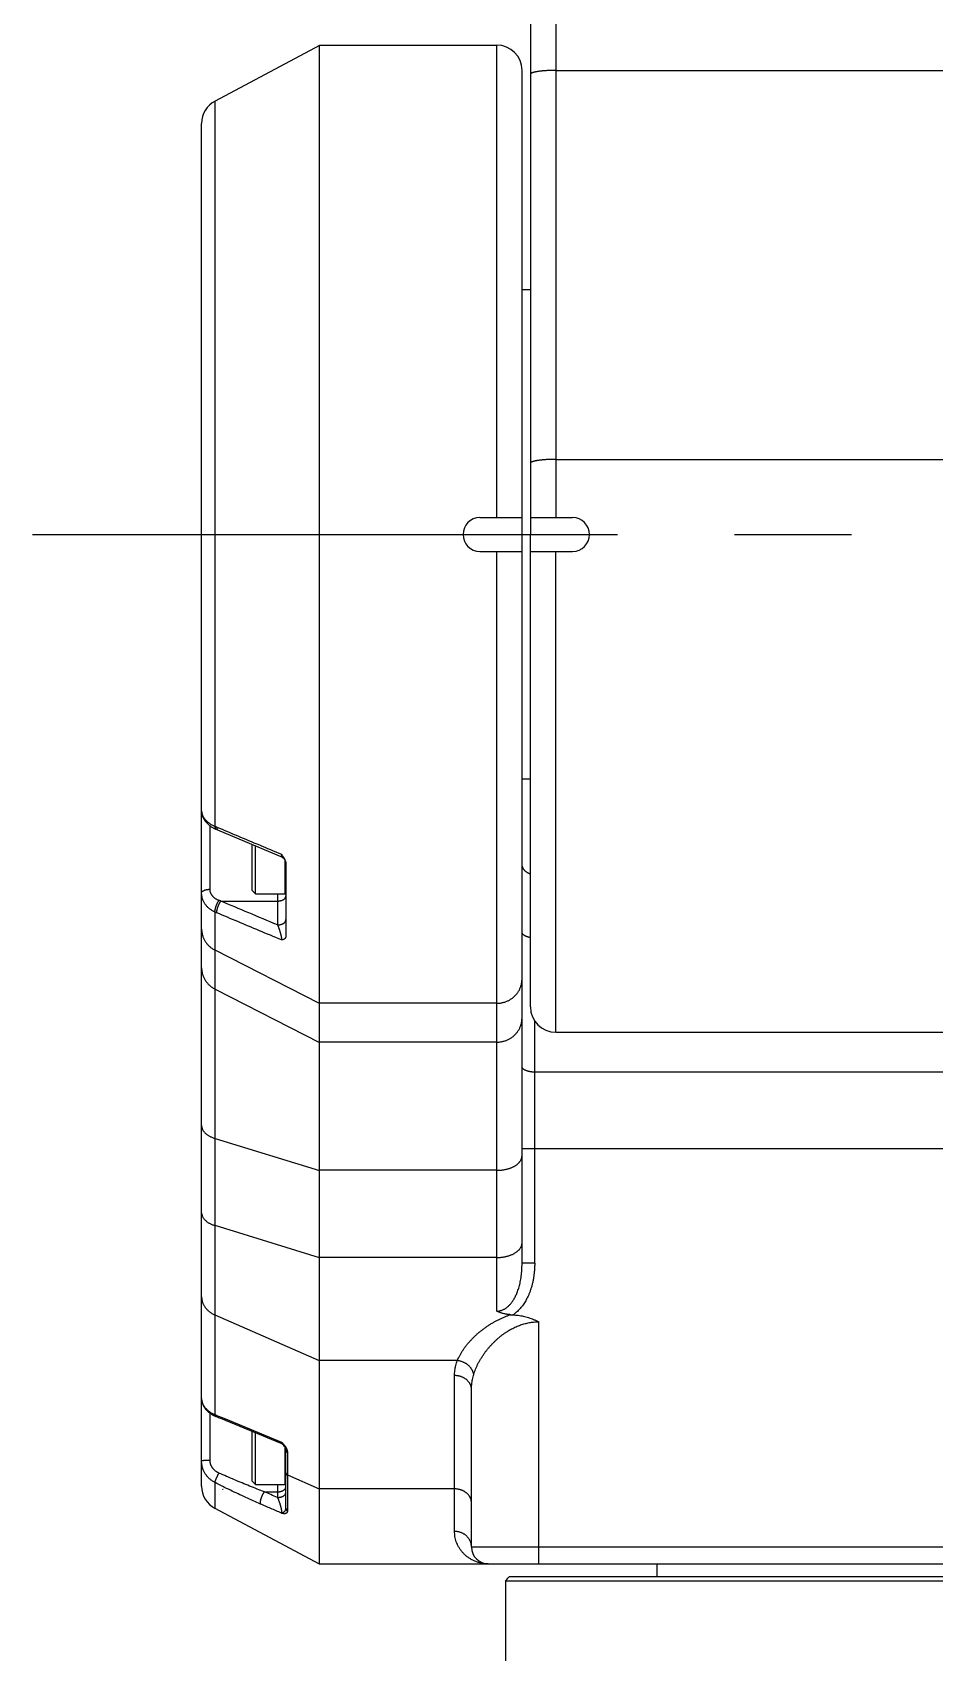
# Model space of a CAD drawing. Extents: x 0 to 3364, y 0 to 2376.
# Drawn here: x 807.1 to 914.1, y 1127.6 to 1319.8 of the extents above; entities that cross this region are included whole.
import ezdxf

# ---------------------------------------------------------------- set-up
doc = ezdxf.new("R2010")
doc.units = 0
doc.header["$LTSCALE"] = 185.02
doc.linetypes.add('CENTER', pattern=[0.6, 0.375, -0.075, 0.075, -0.075])
doc.layers.get('0').update_dxf_attribs({"linetype": 'CONTINUOUS'})
doc.layers.add('DEFAULT_1', color=7, linetype='CENTER')

msp = doc.modelspace()

# ---------------------------------------------------------------- linework, layer by layer
for p, q in [((869.1641, 1357.7278), (869.1641, 1262.3014)), ((866.1641, 1344.6545), (866.1641, 1262.3014)), ((841.1641, 1318.2663), (828.7557, 1311.6686)), ((841.1641, 1138.2663), (841.1641, 1318.3014)), ((841.1641, 1318.3014), (862.1641, 1318.3014)), ((862.1641, 1262.3014), (862.1641, 1318.3014)), ((865.1641, 1173.9191), (865.1641, 1315.3014)), ((869.1641, 1315.3013), (983.1641, 1315.3013)), ((828.7557, 1225.7185), (828.7557, 1311.6686)), ((827.1641, 1147.5128), (827.1641, 1309.0198)), ((866.1641, 1289.3014), (865.1641, 1289.3014)), ((869.1641, 1269.2027), (983.1641, 1269.2027)), ((860.1641, 1262.3014), (865.1641, 1262.3014)), ((866.1643, 1262.3014), (871.1641, 1262.3014)), ((866.1641, 1204.3014), (866.1641, 1260.3014)), ((860.1641, 1258.3014), (865.1641, 1258.3014)), ((862.1641, 1168.2528), (862.1641, 1258.3014)), ((866.1643, 1258.3014), (871.1641, 1258.3014)), ((869.1641, 1201.3014), (869.1641, 1258.3014)), ((866.1641, 1231.3014), (865.1641, 1231.3014)), ((828.1641, 1218.2496), (828.1641, 1225.7698)), ((828.8422, 1225.3882), (829.0568, 1225.2986)), ((829.0568, 1225.2986), (832.3492, 1223.9148)), ((832.3492, 1223.9148), (836.5512, 1222.1503)), ((833.1641, 1218.1228), (833.1641, 1223.5725)), ((833.5641, 1217.7228), (833.5641, 1223.4045)), ((837.0641, 1217.7228), (837.0641, 1221.6641)), ((837.1641, 1221.2284), (837.1638, 1221.2563)), ((837.1641, 1221.2284), (837.1641, 1212.6987)), ((833.1641, 1218.1228), (833.5641, 1217.7228)), ((833.5641, 1217.7228), (837.0641, 1217.7228)), ((836.1641, 1217.7228), (836.1641, 1214.0269)), ((828.7557, 1155.9851), (828.7557, 1215.5498)), ((829.4444, 1216.85), (836.1641, 1216.85)), ((841.1641, 1204.7067), (828.7557, 1211.0267)), ((828.7557, 1206.4175), (841.1641, 1200.0974)), ((862.1641, 1204.7418), (841.1641, 1204.7418)), ((866.6641, 1173.9191), (866.6641, 1202.6433)), ((862.1641, 1200.1326), (841.1641, 1200.1326)), ((869.1641, 1201.3014), (983.1641, 1201.3014)), ((985.6641, 1196.5796), (866.6641, 1196.5796)), ((828.7557, 1188.7208), (841.1641, 1184.9064)), ((987.1641, 1187.4998), (865.1641, 1187.4998)), ((862.1641, 1184.9415), (841.1641, 1184.9415)), ((841.1641, 1174.5736), (828.7557, 1178.388)), ((862.1641, 1174.6088), (841.1641, 1174.6088)), ((866.6641, 1173.9191), (865.1641, 1173.9191)), ((841.1641, 1162.3637), (828.7557, 1167.7892)), ((867.1641, 1138.3014), (867.1641, 1166.9891)), ((857.5018, 1162.3988), (841.1641, 1162.3988)), ((857.1641, 1142.1476), (857.1641, 1160.6159)), ((859.1641, 1140.3014), (859.1641, 1158.9712)), ((828.1641, 1150.5991), (828.1641, 1156.1547)), ((830.0037, 1155.4816), (836.6336, 1152.7223)), ((829.8208, 1155.3953), (830.0889, 1155.2845)), ((830.0889, 1155.2845), (836.5483, 1152.5961)), ((833.1641, 1148.1101), (833.1641, 1154.0046)), ((833.5641, 1147.7101), (833.5641, 1153.8381)), ((837.0641, 1147.7101), (837.0641, 1152.1136)), ((837.1641, 1144.8929), (837.1641, 1151.7951)), ((837.3763, 1144.5713), (837.3763, 1151.5047)), ((828.7557, 1144.8639), (828.7557, 1147.9314)), ((833.1641, 1148.1101), (833.5641, 1147.7101)), ((841.1641, 1147.149), (837.3763, 1148.8052)), ((829.6641, 1147.107), (829.6641, 1147.1607)), ((829.7146, 1147.107), (829.6641, 1147.107)), ((833.5641, 1147.7101), (837.0641, 1147.7101)), ((834.6145, 1146.8373), (836.1641, 1146.8373)), ((836.1641, 1147.7101), (836.1641, 1146.1665)), ((857.1641, 1147.1841), (841.1641, 1147.1841)), ((841.1641, 1138.2663), (828.7557, 1144.8639)), ((859.1641, 1140.3014), (924.1641, 1140.3014)), ((841.1641, 1138.3014), (1011.1641, 1138.3014)), ((881.1641, 1138.3014), (881.1641, 1136.8014)), ((863.2222, 1136.3011), (924.1641, 1136.3014)), ((863.2222, 1136.3011), (863.2222, 1126.8014)), ((863.6643, 1136.8014), (975.7933, 1136.8014))]:
    msp.add_line(p, q)
for points in [[(827.1641, 1227.5429), (827.1643, 1227.5159), (827.1656, 1227.4711), (827.168, 1227.426), (827.1716, 1227.3807), (827.1763, 1227.3352), (827.1823, 1227.2895), (827.1894, 1227.2436), (827.1978, 1227.1976), (827.2073, 1227.1515), (827.2181, 1227.1052), (827.2302, 1227.0589), (827.2435, 1227.0126), (827.258, 1226.9662), (827.2739, 1226.9198), (827.2909, 1226.8734), (827.3093, 1226.8271), (827.329, 1226.7808), (827.3499, 1226.7346), (827.3721, 1226.6885), (827.3957, 1226.6425), (827.4205, 1226.5966), (827.4467, 1226.5509), (827.4742, 1226.5054), (827.5029, 1226.4602), (827.5329, 1226.4153), (827.5642, 1226.3707), (827.5967, 1226.3265), (827.6304, 1226.2827), (827.6654, 1226.2394), (827.7014, 1226.1966), (827.7386, 1226.1543), (827.777, 1226.1126), (827.8164, 1226.0714), (827.8569, 1226.0309), (827.8985, 1225.991), (827.9411, 1225.9517), (827.9848, 1225.9132), (828.0294, 1225.8753), (828.075, 1225.8382), (828.1215, 1225.8018), (828.169, 1225.7661), (828.2173, 1225.7313), (828.2665, 1225.6973), (828.3166, 1225.6641), (828.3674, 1225.6318), (828.4191, 1225.6003), (828.4714, 1225.5698), (828.5245, 1225.5401), (828.5783, 1225.5114), (828.6327, 1225.4836), (828.6877, 1225.4569), (828.7433, 1225.431), (828.7995, 1225.4062), (828.8422, 1225.3882)], [(836.5512, 1222.1503), (836.5606, 1222.1463), (836.5848, 1222.1355), (836.6086, 1222.1241), (836.6321, 1222.112), (836.6553, 1222.0993), (836.6781, 1222.086), (836.7006, 1222.0722), (836.7227, 1222.0577), (836.7445, 1222.0426), (836.7658, 1222.027), (836.7867, 1222.0108), (836.8071, 1221.9941), (836.8272, 1221.9769), (836.8467, 1221.9591), (836.8658, 1221.9408), (836.8844, 1221.922), (836.9025, 1221.9027), (836.92, 1221.883), (836.9371, 1221.8628), (836.9536, 1221.8421), (836.9695, 1221.821), (836.9849, 1221.7995), (836.9997, 1221.7777), (837.0139, 1221.7554), (837.0276, 1221.7327), (837.0406, 1221.7098), (837.053, 1221.6864), (837.0648, 1221.6628), (837.076, 1221.6388), (837.0865, 1221.6146), (837.0964, 1221.5901), (837.1056, 1221.5653), (837.1142, 1221.5403), (837.1221, 1221.5151), (837.1294, 1221.4897), (837.1359, 1221.4641), (837.1418, 1221.4383), (837.147, 1221.4124), (837.1516, 1221.3864), (837.1554, 1221.3602), (837.1585, 1221.334), (837.161, 1221.3077), (837.1627, 1221.2813), (837.1637, 1221.2563)], [(827.1641, 1157.8878), (827.1644, 1157.8604), (827.1657, 1157.8156), (827.1682, 1157.7706), (827.1718, 1157.7253), (827.1767, 1157.6799), (827.1829, 1157.6342), (827.1902, 1157.5885), (827.1988, 1157.5426), (827.2087, 1157.4966), (827.2198, 1157.4506), (827.2322, 1157.4045), (827.2459, 1157.3585), (827.2608, 1157.3124), (827.277, 1157.2664), (827.2945, 1157.2204), (827.3133, 1157.1746), (827.3334, 1157.1288), (827.3548, 1157.0832), (827.3775, 1157.0378), (827.4016, 1156.9925), (827.4269, 1156.9474), (827.4535, 1156.9025), (827.4814, 1156.8579), (827.5106, 1156.8136), (827.5411, 1156.7697), (827.5728, 1156.7261), (827.6058, 1156.683), (827.64, 1156.6403), (827.6753, 1156.5981), (827.7119, 1156.5565), (827.7496, 1156.5154), (827.7884, 1156.4749), (827.8283, 1156.4349), (827.8692, 1156.3957), (827.9113, 1156.357), (827.9543, 1156.3191), (827.9983, 1156.2819), (828.0433, 1156.2454), (828.0893, 1156.2097), (828.1361, 1156.1747), (828.1839, 1156.1405), (828.2325, 1156.1072), (828.2819, 1156.0746), (828.3322, 1156.0429), (828.3833, 1156.012), (828.4352, 1155.982), (828.4878, 1155.9528), (828.5412, 1155.9245), (828.5953, 1155.8972), (828.65, 1155.8707), (828.7054, 1155.8452), (828.7615, 1155.8206), (828.8182, 1155.797), (828.8614, 1155.7798)], [(828.8614, 1155.7798), (829.1236, 1155.6766), (829.2624, 1155.6214), (829.4015, 1155.5657), (829.5409, 1155.5094), (829.6807, 1155.4527), (829.8208, 1155.3953)], [(837.0065, 1152.2117), (837.0115, 1152.2039), (837.0249, 1152.1822), (837.0377, 1152.1609), (837.0498, 1152.1398), (837.0612, 1152.1191), (837.072, 1152.0987), (837.0821, 1152.0787), (837.0916, 1152.0592), (837.1004, 1152.04), (837.1085, 1152.0213), (837.1161, 1152.003), (837.123, 1151.9851), (837.1294, 1151.9677), (837.1352, 1151.9508), (837.1403, 1151.9344), (837.145, 1151.9185), (837.1491, 1151.903), (837.1526, 1151.8882), (837.1556, 1151.8738), (837.1582, 1151.8601), (837.1602, 1151.8469), (837.1618, 1151.8344), (837.163, 1151.8225), (837.1637, 1151.8112), (837.1641, 1151.8006), (837.1641, 1151.7951)]]:
    msp.add_lwpolyline(points)
for centre, radius, start, end in [((862.1641, 1315.3014), 3, 0, 90), ((830.1641, 1309.0198), 3, 118, 180), ((860.1641, 1260.3014), 2, 90, 270), ((871.1641, 1260.3014), 2, 270, 90), ((837.0641, 1217.8228), 0.1, 270, 360), ((869.1641, 1204.3014), 3, 180, 270), ((836.1641, 1151.6728), 1, 32.610944, 67.402955), ((837.0641, 1147.8101), 0.1, 270, 360), ((830.1641, 1147.5128), 3, 180, 242), ((861.1641, 1140.3014), 2, 180, 270)]:
    msp.add_arc(centre, radius, start, end)
for points, start_tangent, end_tangent in [([(869.1641, 1315.3013), (868.9959, 1315.3006), (868.8282, 1315.2984), (868.6616, 1315.2949), (868.4966, 1315.2899), (868.3336, 1315.2836), (868.1733, 1315.2759), (868.0161, 1315.2668), (867.8625, 1315.2565), (867.713, 1315.2448), (867.568, 1315.2319), (867.4281, 1315.2178), (867.2937, 1315.2025), (867.1651, 1315.1862), (867.0428, 1315.1687), (866.9272, 1315.1503), (866.8186, 1315.1309), (866.7175, 1315.1106), (866.624, 1315.0895), (866.5385, 1315.0676), (866.4612, 1315.0451), (866.3925, 1315.0219), (866.3325, 1314.9982), (866.2814, 1314.974), (866.2394, 1314.9494), (866.2065, 1314.9245), (866.183, 1314.8994), (866.1689, 1314.8741), (866.1641, 1314.8487)], (-1, 0), (0, -1)), ([(869.1641, 1269.2027), (868.9959, 1269.202), (868.8282, 1269.1999), (868.6616, 1269.1963), (868.4966, 1269.1914), (868.3336, 1269.185), (868.1733, 1269.1773), (868.0161, 1269.1683), (867.8625, 1269.1579), (867.713, 1269.1462), (867.568, 1269.1333), (867.4281, 1269.1192), (867.2937, 1269.104), (867.1651, 1269.0876), (867.0428, 1269.0701), (866.9272, 1269.0517), (866.8186, 1269.0323), (866.7175, 1269.012), (866.624, 1268.9909), (866.5385, 1268.969), (866.4612, 1268.9465), (866.3925, 1268.9233), (866.3325, 1268.8996), (866.2814, 1268.8754), (866.2394, 1268.8508), (866.2065, 1268.8259), (866.183, 1268.8008), (866.1689, 1268.7755), (866.1641, 1268.7501)], (-1, 0), (0, -1)), ([(866.1643, 1262.3014), (866.1642, 1261.6349), (866.1641, 1260.9682), (866.1641, 1260.3014)], (-0.00042479, -0.99999991), (0, -1)), ([(827.1641, 1227.5428), (827.1695, 1227.4285), (827.1856, 1227.3134), (827.2123, 1227.1978), (827.2495, 1227.0821), (827.2973, 1226.9667), (827.3553, 1226.8522), (827.4235, 1226.7389), (827.5017, 1226.6274), (827.5895, 1226.5181), (827.6868, 1226.4116), (827.7932, 1226.3083), (827.9083, 1226.2088), (828.0317, 1226.1136), (828.1629, 1226.0231), (828.3015, 1225.938), (828.4469, 1225.8585), (828.5985, 1225.7852), (828.7557, 1225.7185)], (0.00000475, -1), (0.92970216, -0.36831223)), ([(828.7557, 1225.7185), (828.7523, 1225.6598), (828.7523, 1225.6058), (828.7557, 1225.5569), (828.7625, 1225.5135), (828.7726, 1225.4757), (828.786, 1225.4441), (828.8026, 1225.4186), (828.8222, 1225.3996), (828.8422, 1225.3882)], (-0.08346973, -0.99651031), (0.92351987, -0.38355059)), ([(828.7557, 1225.7185), (828.8289, 1225.688), (828.902, 1225.6574), (828.975, 1225.6267)], (0.9234392, -0.38374478), (0.92146336, -0.38846527)), ([(828.975, 1225.6267), (828.9711, 1225.5706), (828.9705, 1225.5187), (828.9729, 1225.4715), (828.9785, 1225.4292), (828.9872, 1225.3923), (828.9989, 1225.3608), (829.0135, 1225.335), (829.0311, 1225.315), (829.0513, 1225.3011), (829.0568, 1225.2986)], (-0.09217015, -0.99574327), (0.92213199, -0.38687543)), ([(828.975, 1225.6267), (831.4635, 1224.5781), (834.0151, 1223.5036), (836.6341, 1222.4016)], (0.92146336, -0.38846529), (0.92177278, -0.38773049)), ([(836.6336, 1222.4018), (836.6364, 1222.3584), (836.6375, 1222.3185), (836.637, 1222.2823), (836.6347, 1222.2499), (836.6307, 1222.2216), (836.6249, 1222.1975), (836.6173, 1222.1777), (836.608, 1222.1625), (836.5968, 1222.1519), (836.5839, 1222.1462), (836.5691, 1222.1454), (836.5526, 1222.1497), (836.5512, 1222.1503)], (0.0805278, -0.99675236), (-0.92223141, 0.38663836)), ([(837.1637, 1221.2563), (837.1607, 1221.3114), (837.1504, 1221.3976), (837.1332, 1221.4867), (837.1088, 1221.5786), (837.0773, 1221.673), (837.0386, 1221.7693), (836.9926, 1221.8675), (836.9387, 1221.9683), (836.8765, 1222.0718), (836.8055, 1222.178), (836.725, 1222.2876), (836.6341, 1222.4016)], (-0.02802725, 0.99960716), (-0.63943636, 0.76884403)), ([(866.1641, 1220.0615), (866.1618, 1220.0622), (866.0665, 1220.0934), (865.974, 1220.1298), (865.8848, 1220.1715), (865.7991, 1220.218), (865.7175, 1220.2693), (865.6403, 1220.3251), (865.5679, 1220.3852), (865.5006, 1220.4492), (865.4387, 1220.5168), (865.3825, 1220.5879), (865.3323, 1220.6619), (865.2883, 1220.7385), (865.2507, 1220.8175), (865.2198, 1220.8985), (865.1955, 1220.981), (865.1781, 1221.0647), (865.1676, 1221.1491), (865.1641, 1221.234)], (-0.959626, 0.28127911), (0, 1)), ([(827.1641, 1217.8249), (827.1676, 1217.8599), (827.1778, 1217.8948), (827.1947, 1217.9291), (827.2183, 1217.9628), (827.2484, 1217.9955), (827.2847, 1218.027), (827.327, 1218.0572), (827.375, 1218.0857), (827.4284, 1218.1125), (827.4869, 1218.1374), (827.5499, 1218.16), (827.6172, 1218.1804), (827.6882, 1218.1984), (827.7624, 1218.2138), (827.8394, 1218.2266), (827.9187, 1218.2366), (827.9995, 1218.2438), (828.0816, 1218.2482), (828.1641, 1218.2496)], (0, 1), (1, 0)), ([(828.7557, 1215.5498), (828.5985, 1215.6237), (828.4469, 1215.7055), (828.3015, 1215.7951), (828.1629, 1215.8922), (828.0317, 1215.9965), (827.9083, 1216.1076), (827.7932, 1216.2253), (827.6868, 1216.349), (827.5895, 1216.4784), (827.5017, 1216.613), (827.4235, 1216.7525), (827.3553, 1216.8964), (827.2973, 1217.0441), (827.2495, 1217.1953), (827.2123, 1217.3495), (827.1856, 1217.5062), (827.1695, 1217.6648), (827.1641, 1217.8249)], (-0.91642258, 0.400212), (-0.00000112, 1)), ([(829.2252, 1216.931), (829.1204, 1216.9729), (829.0193, 1217.0195), (828.9224, 1217.0705), (828.83, 1217.1259), (828.7425, 1217.1855), (828.6602, 1217.2491), (828.5835, 1217.3166), (828.5126, 1217.3878), (828.4477, 1217.4625), (828.3892, 1217.5403), (828.3371, 1217.6212), (828.2916, 1217.7048), (828.2529, 1217.7909), (828.2211, 1217.8793), (828.1962, 1217.9696), (828.1784, 1218.0616), (828.1677, 1218.1551), (828.1641, 1218.2496)], (-0.93743407, 0.34816283), (-0.00000535, 1)), ([(836.1641, 1216.85), (836.2467, 1216.8521), (836.3287, 1216.8585), (836.4096, 1216.8691), (836.4888, 1216.8838), (836.5658, 1216.9026), (836.6401, 1216.9253), (836.7111, 1216.9517), (836.7783, 1216.9817), (836.8414, 1217.0151), (836.8999, 1217.0516), (836.9533, 1217.091), (837.0013, 1217.133), (837.0436, 1217.1773), (837.0799, 1217.2237), (837.11, 1217.2718), (837.1335, 1217.3213), (837.1505, 1217.3718), (837.1607, 1217.4231), (837.1641, 1217.4747)], (1, 0), (0, 1)), ([(828.7557, 1215.5498), (828.7523, 1215.5966), (828.7523, 1215.6487), (828.7557, 1215.7056), (828.7625, 1215.7668), (828.7726, 1215.8321), (828.786, 1215.9008), (828.8026, 1215.9726), (828.8222, 1216.0468), (828.8447, 1216.123), (828.8699, 1216.2006), (828.8977, 1216.2791), (828.9279, 1216.3578), (828.9602, 1216.4362), (828.9944, 1216.5138), (829.0302, 1216.59), (829.0675, 1216.6642), (829.1059, 1216.7359), (829.1452, 1216.8046), (829.1851, 1216.8698), (829.2252, 1216.931)], (-0.11481389, 0.99338702), (0.562379, 0.82687959)), ([(828.975, 1215.4573), (828.902, 1215.488), (828.8289, 1215.5188), (828.7557, 1215.5498)], (-0.9220663, 0.38703196), (-0.92073154, 0.39019666)), ([(828.975, 1215.4573), (828.9711, 1215.5024), (828.9705, 1215.5523), (828.9729, 1215.6066), (828.9785, 1215.6651), (828.9872, 1215.7272), (828.9989, 1215.7927), (829.0135, 1215.861), (829.0311, 1215.9318), (829.0513, 1216.0044), (829.0742, 1216.0786), (829.0995, 1216.1537), (829.1271, 1216.2293), (829.1569, 1216.3049), (829.1885, 1216.38), (829.2218, 1216.454), (829.2566, 1216.5265), (829.2927, 1216.597), (829.3297, 1216.665), (829.3675, 1216.7302), (829.4059, 1216.792), (829.4444, 1216.85)], (-0.12553319, 0.99208942), (0.56769158, 0.82324132)), ([(836.6336, 1212.2453), (834.0149, 1213.343), (831.4634, 1214.4131), (828.975, 1215.4573)], (-0.92228875, 0.38650157), (-0.92206629, 0.38703198)), ([(829.4444, 1216.85), (829.3715, 1216.8769), (829.2984, 1216.9039), (829.2252, 1216.931)], (-0.93849657, 0.34528856), (-0.93743442, 0.3481619)), ([(836.1641, 1214.0269), (832.7483, 1215.4614), (829.4444, 1216.85)], (-0.92205064, 0.38706925), (-0.92182529, 0.38760565)), ([(827.1641, 1213.5641), (827.1696, 1213.3915), (827.1858, 1213.2194), (827.2128, 1213.0486), (827.2505, 1212.8797), (827.2986, 1212.7133), (827.3572, 1212.5499), (827.4259, 1212.3902), (827.5044, 1212.2347), (827.5926, 1212.084), (827.6901, 1211.9387), (827.7965, 1211.7992), (827.9115, 1211.6662), (828.0346, 1211.54), (828.1654, 1211.4211), (828.3034, 1211.3099), (828.4482, 1211.2069), (828.5991, 1211.1124), (828.7557, 1211.0267)], (0, -1), (0.89107429, -0.45385748)), ([(836.1641, 1214.0269), (836.2467, 1214.029), (836.3287, 1214.0354), (836.4096, 1214.046), (836.4888, 1214.0607), (836.5658, 1214.0795), (836.6401, 1214.1022), (836.7111, 1214.1286), (836.7783, 1214.1586), (836.8414, 1214.192), (836.8999, 1214.2285), (836.9533, 1214.2679), (837.0013, 1214.3099), (837.0436, 1214.3542), (837.0799, 1214.4006), (837.11, 1214.4487), (837.1335, 1214.4982), (837.1505, 1214.5488), (837.1607, 1214.6), (837.1641, 1214.6516)], (1, 0), (0, 1)), ([(836.1641, 1214.0269), (836.1979, 1213.9478), (836.2315, 1213.8661), (836.2646, 1213.7823), (836.2971, 1213.6969), (836.3288, 1213.6106), (836.3594, 1213.5237), (836.3888, 1213.437), (836.417, 1213.3508), (836.4437, 1213.2656), (836.4688, 1213.182), (836.4923, 1213.1001), (836.5142, 1213.0204), (836.5343, 1212.9433), (836.5526, 1212.8688), (836.5691, 1212.7973), (836.5839, 1212.7289), (836.5968, 1212.6638), (836.608, 1212.6022), (836.6173, 1212.544), (836.6249, 1212.4896), (836.6307, 1212.439), (836.6347, 1212.3922), (836.637, 1212.3494), (836.6375, 1212.3106), (836.6364, 1212.2759), (836.6336, 1212.2453)], (0.39988482, -0.9165654), (-0.12654095, -0.99196138)), ([(866.1641, 1212.5284), (866.1618, 1212.5288), (866.0665, 1212.5459), (865.974, 1212.5658), (865.8848, 1212.5886), (865.7991, 1212.6141), (865.7175, 1212.6422), (865.6403, 1212.6728), (865.5679, 1212.7057), (865.5006, 1212.7407), (865.4387, 1212.7778), (865.3825, 1212.8166), (865.3323, 1212.8572), (865.2883, 1212.8992), (865.2507, 1212.9424), (865.2198, 1212.9867), (865.1955, 1213.0319), (865.1781, 1213.0777), (865.1676, 1213.124), (865.1641, 1213.1705)], (-0.98736179, 0.15848251), (0, 1)), ([(837.1641, 1212.6987), (837.1607, 1212.6405), (837.1504, 1212.5852), (837.1332, 1212.5332), (837.1088, 1212.4846), (837.0773, 1212.4398), (837.0386, 1212.3989), (836.9926, 1212.3623), (836.9389, 1212.3299), (836.8768, 1212.3018), (836.8056, 1212.2782), (836.7247, 1212.2593), (836.6336, 1212.2453)], (0.00000137, -1), (-0.99301342, -0.11800149)), ([(827.1641, 1208.9549), (827.1696, 1208.7823), (827.1858, 1208.6102), (827.2128, 1208.4394), (827.2505, 1208.2705), (827.2986, 1208.104), (827.3572, 1207.9407), (827.4259, 1207.781), (827.5044, 1207.6255), (827.5926, 1207.4748), (827.6901, 1207.3295), (827.7965, 1207.19), (827.9115, 1207.057), (828.0346, 1206.9307), (828.1654, 1206.8118), (828.3034, 1206.7007), (828.4482, 1206.5977), (828.5991, 1206.5032), (828.7557, 1206.4175)], (0, -1), (0.89107429, -0.45385748)), ([(862.1641, 1204.7418), (862.3386, 1204.7467), (862.5124, 1204.7612), (862.6851, 1204.7855), (862.856, 1204.8193), (863.0245, 1204.8625), (863.1902, 1204.9151), (863.3524, 1204.9768), (863.5105, 1205.0475), (863.6641, 1205.1268), (863.8127, 1205.2146), (863.9556, 1205.3104), (864.0925, 1205.4141), (864.2229, 1205.5253), (864.3463, 1205.6435), (864.4623, 1205.7683), (864.5705, 1205.8995), (864.6706, 1206.0364), (864.7622, 1206.1787), (864.845, 1206.3258), (864.9188, 1206.4773), (864.9832, 1206.6327), (865.0381, 1206.7914), (865.0833, 1206.9528), (865.1186, 1207.1165), (865.1439, 1207.2819), (865.1591, 1207.4485), (865.1641, 1207.6156)], (1, 0), (0, 1)), ([(862.1641, 1200.1326), (862.3386, 1200.1374), (862.5124, 1200.152), (862.6851, 1200.1762), (862.856, 1200.21), (863.0245, 1200.2533), (863.1902, 1200.3059), (863.3524, 1200.3676), (863.5105, 1200.4383), (863.6641, 1200.5176), (863.8127, 1200.6053), (863.9556, 1200.7012), (864.0925, 1200.8049), (864.2229, 1200.916), (864.3463, 1201.0342), (864.4623, 1201.1591), (864.5705, 1201.2903), (864.6706, 1201.4272), (864.7622, 1201.5695), (864.845, 1201.7166), (864.9188, 1201.8681), (864.9832, 1202.0235), (865.0381, 1202.1821), (865.0833, 1202.3436), (865.1186, 1202.5073), (865.1439, 1202.6727), (865.1591, 1202.8393), (865.1641, 1203.0064)], (1, 0), (0, 1)), ([(866.6641, 1196.5796), (866.5618, 1196.5812), (866.4599, 1196.586), (866.359, 1196.5939), (866.2594, 1196.6049), (866.1618, 1196.619), (866.0665, 1196.636), (865.974, 1196.656), (865.8848, 1196.6788), (865.7991, 1196.7043), (865.7175, 1196.7324), (865.6403, 1196.7629), (865.5679, 1196.7958), (865.5006, 1196.8309), (865.4387, 1196.8679), (865.3825, 1196.9068), (865.3323, 1196.9473), (865.2883, 1196.9893), (865.2507, 1197.0326), (865.2198, 1197.0769), (865.1955, 1197.1221), (865.1781, 1197.1679), (865.1676, 1197.2142), (865.1641, 1197.2606)], (-1, 0), (0, 1)), ([(827.1641, 1190.2522), (827.1696, 1190.148), (827.1858, 1190.0442), (827.2128, 1189.9411), (827.2505, 1189.8391), (827.2986, 1189.7387), (827.3572, 1189.6401), (827.4259, 1189.5437), (827.5044, 1189.4498), (827.5926, 1189.3589), (827.6901, 1189.2712), (827.7965, 1189.187), (827.9115, 1189.1067), (828.0346, 1189.0305), (828.1654, 1188.9588), (828.3034, 1188.8917), (828.4482, 1188.8295), (828.5991, 1188.7725), (828.7557, 1188.7208)], (0, -1), (0.95585583, -0.29383607)), ([(862.1641, 1184.9415), (862.3386, 1184.9444), (862.5124, 1184.9532), (862.6851, 1184.9678), (862.856, 1184.9882), (863.0245, 1185.0144), (863.1902, 1185.0461), (863.3524, 1185.0833), (863.5105, 1185.126), (863.6641, 1185.1739), (863.8127, 1185.2268), (863.9556, 1185.2847), (864.0925, 1185.3473), (864.2229, 1185.4143), (864.3463, 1185.4857), (864.4623, 1185.5611), (864.5705, 1185.6402), (864.6706, 1185.7228), (864.7622, 1185.8087), (864.845, 1185.8975), (864.9188, 1185.989), (864.9832, 1186.0827), (865.0381, 1186.1785), (865.0833, 1186.2759), (865.1186, 1186.3747), (865.1439, 1186.4746), (865.1591, 1186.5751), (865.1641, 1186.6759)], (1, 0), (0, 1)), ([(827.1641, 1179.9195), (827.1696, 1179.8153), (827.1858, 1179.7114), (827.2128, 1179.6084), (827.2505, 1179.5064), (827.2986, 1179.4059), (827.3572, 1179.3073), (827.4259, 1179.2109), (827.5044, 1179.1171), (827.5926, 1179.0262), (827.6901, 1178.9385), (827.7965, 1178.8543), (827.9115, 1178.774), (828.0346, 1178.6978), (828.1654, 1178.626), (828.3034, 1178.5589), (828.4482, 1178.4968), (828.5991, 1178.4397), (828.7557, 1178.388)], (0, -1), (0.95585583, -0.29383607)), ([(862.1641, 1174.6088), (862.3386, 1174.6117), (862.5124, 1174.6205), (862.6851, 1174.6351), (862.856, 1174.6555), (863.0245, 1174.6816), (863.1902, 1174.7133), (863.3524, 1174.7506), (863.5105, 1174.7932), (863.6641, 1174.8411), (863.8127, 1174.8941), (863.9556, 1174.952), (864.0925, 1175.0145), (864.2229, 1175.0816), (864.3463, 1175.1529), (864.4623, 1175.2283), (864.5705, 1175.3075), (864.6706, 1175.3901), (864.7622, 1175.476), (864.845, 1175.5648), (864.9188, 1175.6562), (864.9832, 1175.75), (865.0381, 1175.8457), (865.0833, 1175.9432), (865.1186, 1176.042), (865.1439, 1176.1418), (865.1591, 1176.2423), (865.1641, 1176.3432)], (1, 0), (0, 1)), ([(862.1641, 1168.2528), (862.275, 1168.2563), (862.3866, 1168.2672), (862.499, 1168.2855), (862.6125, 1168.3116), (862.727, 1168.3457), (862.8424, 1168.3884), (862.9588, 1168.44), (863.0761, 1168.501), (863.1942, 1168.572), (863.3129, 1168.6534), (863.4317, 1168.7457), (863.5502, 1168.8491), (863.6678, 1168.9637), (863.7843, 1169.0902), (863.8996, 1169.2292), (864.0134, 1169.3812), (864.1252, 1169.5469), (864.2346, 1169.7266), (864.3411, 1169.921), (864.4444, 1170.1308), (864.5436, 1170.3563), (864.6382, 1170.5978), (864.7275, 1170.8559), (864.8108, 1171.1309), (864.8873, 1171.4229), (864.9562, 1171.7318), (865.0166, 1172.0573), (865.0678, 1172.3996), (865.1089, 1172.758), (865.1391, 1173.1309), (865.1578, 1173.5179), (865.1641, 1173.9191)], (1, 0.0000027), (-0.00000014, 1)), ([(866.6641, 1173.9191), (866.6548, 1173.4603), (866.6272, 1173.0138), (866.5824, 1172.5813), (866.5214, 1172.1645), (866.4455, 1171.7646), (866.3557, 1171.3826), (866.2534, 1171.019), (866.1398, 1170.6742), (866.016, 1170.3484), (865.8832, 1170.0415), (865.7425, 1169.7534), (865.5949, 1169.4838), (865.4413, 1169.2324), (865.2826, 1168.9985), (865.1197, 1168.7818), (864.9531, 1168.5817), (864.7836, 1168.3975), (864.6118, 1168.2288), (864.4379, 1168.0748), (864.2628, 1167.9351), (864.09, 1167.8114)], (0.00000065, -1), (-0.82797124, -0.56077056)), ([(827.1641, 1169.9675), (827.1696, 1169.8193), (827.1858, 1169.6716), (827.2128, 1169.525), (827.2505, 1169.38), (827.2986, 1169.2371), (827.3572, 1169.0968), (827.4259, 1168.9597), (827.5044, 1168.8262), (827.5926, 1168.6969), (827.6901, 1168.5721), (827.7965, 1168.4524), (827.9115, 1168.3382), (828.0346, 1168.2298), (828.1654, 1168.1278), (828.3034, 1168.0323), (828.4482, 1167.9439), (828.5991, 1167.8628), (828.7557, 1167.7892)], (0, -1), (0.91624174, -0.40062586)), ([(857.5018, 1162.3988), (857.6262, 1162.6864), (857.77, 1162.9771), (857.9331, 1163.2701), (858.1151, 1163.5643), (858.3156, 1163.8585), (858.5338, 1164.1514), (858.7689, 1164.4417), (859.0198, 1164.7278), (859.2853, 1165.0085), (859.5642, 1165.2825), (859.8551, 1165.5485), (860.1565, 1165.8052), (860.4671, 1166.0518), (860.7851, 1166.2871), (861.1092, 1166.5104), (861.4382, 1166.7213), (861.7709, 1166.9194), (862.1062, 1167.1044), (862.4431, 1167.2762), (862.7804, 1167.4346), (863.1171, 1167.5796), (863.4521, 1167.7112), (863.7844, 1167.8298)], (0.37207892, 0.9282011), (0.94710103, 0.32093557)), ([(859.4343, 1160.7541), (859.5362, 1161.0601), (859.6545, 1161.3695), (859.7888, 1161.6813), (859.939, 1161.9943), (860.1046, 1162.3072), (860.285, 1162.6185), (860.4793, 1162.9268), (860.6868, 1163.2303), (860.9063, 1163.5277), (861.1368, 1163.8174), (861.377, 1164.0981), (861.6257, 1164.3684), (861.8818, 1164.6274), (862.1437, 1164.8739), (862.4103, 1165.1071), (862.6807, 1165.3267), (862.9539, 1165.5322), (863.229, 1165.7234), (863.5049, 1165.9001), (863.7808, 1166.0622), (864.0558, 1166.2098), (864.3289, 1166.3429), (864.5995, 1166.462), (864.8669, 1166.5673), (865.1311, 1166.6594), (865.3923, 1166.7392), (865.651, 1166.8071), (865.9077, 1166.8638), (866.1626, 1166.9096), (866.4156, 1166.9447), (866.6668, 1166.9695), (866.9163, 1166.9842), (867.1641, 1166.9891)], (0.29466322, 0.95560116), (1, 0.00000147)), ([(863.7844, 1167.8298), (863.6126, 1167.8443), (863.4423, 1167.8651), (863.2743, 1167.8919), (863.1086, 1167.9247), (862.9451, 1167.9637), (862.7841, 1168.0088), (862.6257, 1168.06), (862.47, 1168.1175), (862.3163, 1168.1816), (862.1641, 1168.2528)], (-0.99780429, 0.06623134), (-0.89655824, 0.44292586)), ([(863.7844, 1167.8298), (863.9433, 1167.8195), (864.09, 1167.8114)], (0.9978043, -0.06623118), (0.99890835, -0.0467131)), ([(864.09, 1167.8114), (864.3959, 1167.7906), (864.7024, 1167.7567), (865.0091, 1167.7096), (865.3152, 1167.6493), (865.621, 1167.5756), (865.927, 1167.4881), (866.2336, 1167.3864), (866.5413, 1167.2699), (866.8511, 1167.1379), (867.1641, 1166.9891)], (0.99890835, -0.0467131), (0.89439364, -0.44728069)), ([(857.1641, 1160.6159), (857.1737, 1160.9179), (857.2022, 1161.2188), (857.2495, 1161.518), (857.3154, 1161.8148), (857.3996, 1162.1086), (857.5018, 1162.3988)], (0.0000005, 1), (0.35965091, 0.93308693)), ([(859.4343, 1160.7541), (859.4117, 1160.8616), (859.3812, 1160.9687), (859.3427, 1161.0749), (859.2966, 1161.1797), (859.243, 1161.2827), (859.182, 1161.3836), (859.1141, 1161.4818), (859.0393, 1161.5769), (858.9582, 1161.6686), (858.8709, 1161.7565), (858.7779, 1161.8402), (858.6796, 1161.9193), (858.5764, 1161.9936), (858.4686, 1162.0627), (858.3568, 1162.1262), (858.2414, 1162.1841), (858.123, 1162.236), (858.0019, 1162.2816), (857.8787, 1162.3209), (857.754, 1162.3536), (857.6282, 1162.3796), (857.5018, 1162.3988)], (-0.16977201, 0.98548337), (-0.992304, 0.12382558)), ([(859.1641, 1158.9712), (859.1599, 1159.0787), (859.147, 1159.1859), (859.1257, 1159.292), (859.096, 1159.3969), (859.058, 1159.4998), (859.0119, 1159.6006), (858.9579, 1159.6986), (858.8962, 1159.7935), (858.8271, 1159.8849), (858.7508, 1159.9724), (858.6678, 1160.0556), (858.5784, 1160.1341), (858.4828, 1160.2077), (858.3817, 1160.276), (858.2753, 1160.3387), (858.1641, 1160.3955), (858.0487, 1160.4463), (857.9295, 1160.4907), (857.807, 1160.5286), (857.6818, 1160.5598), (857.5543, 1160.5843), (857.4252, 1160.6018), (857.2949, 1160.6123), (857.1641, 1160.6159)], (0, 1), (-1, 0)), ([(859.1641, 1158.9712), (859.1718, 1159.2732), (859.1946, 1159.5741), (859.2324, 1159.8733), (859.2851, 1160.1701), (859.3525, 1160.4639), (859.4343, 1160.7541)], (0.0000003, 1), (0.29466311, 0.9556012)), ([(827.1641, 1157.8879), (827.1697, 1157.7654), (827.1861, 1157.6425), (827.2134, 1157.5195), (827.2513, 1157.397), (827.2997, 1157.2754), (827.3583, 1157.1551), (827.427, 1157.0367), (827.5054, 1156.9205), (827.5934, 1156.8071), (827.6905, 1156.6969), (827.7966, 1156.5903), (827.9113, 1156.4879), (828.0342, 1156.39), (828.1648, 1156.2972), (828.3028, 1156.2099), (828.4476, 1156.1285), (828.5988, 1156.0535), (828.7557, 1155.9851)], (0.00000117, -1), (0.92649595, -0.37630474)), ([(828.7557, 1155.9851), (829.1715, 1155.8209), (829.5875, 1155.6531), (830.0037, 1155.4816)], (0.93146172, -0.36383934), (0.92323008, -0.38424759)), ([(828.7557, 1155.9851), (828.7628, 1155.9375), (828.7731, 1155.8954), (828.7867, 1155.8591), (828.8034, 1155.8288), (828.8231, 1155.8049), (828.8457, 1155.7874), (828.8614, 1155.7798)], (0.1064411, -0.99431901), (0.93130713, -0.36423486)), ([(830.0037, 1155.4816), (830.0078, 1155.4355), (830.0151, 1155.3948), (830.0257, 1155.3598), (830.0394, 1155.3307), (830.0561, 1155.3079), (830.0758, 1155.2913), (830.0889, 1155.2845)], (0.04952924, -0.99877267), (0.92304867, -0.38468318)), ([(836.6336, 1152.7223), (836.6311, 1152.6911), (836.6268, 1152.6637), (836.6208, 1152.6403), (836.613, 1152.6212), (836.6035, 1152.6067), (836.5922, 1152.5968), (836.5792, 1152.5917), (836.5645, 1152.5914), (836.5484, 1152.5961)], (-0.05168427, -0.99866348), (-0.9231444, 0.38445339)), ([(837.0065, 1152.2117), (836.9922, 1152.2337), (836.9559, 1152.2874), (836.9214, 1152.3359), (836.889, 1152.3802), (836.8588, 1152.4205), (836.8304, 1152.4579), (836.8043, 1152.4922), (836.7801, 1152.5238), (836.7576, 1152.5534), (836.7366, 1152.5812), (836.7175, 1152.6068), (836.6997, 1152.6306), (836.683, 1152.6535), (836.6667, 1152.6759), (836.6504, 1152.6985), (836.6336, 1152.7223)], (-0.5389285, 0.84235152), (-0.5756062, 0.81772703)), ([(837.3763, 1151.5047), (837.3724, 1151.5804), (837.3606, 1151.6594), (837.3409, 1151.7411), (837.3136, 1151.825), (837.2786, 1151.9108), (837.2364, 1151.998), (837.1878, 1152.0849), (837.1357, 1152.1675), (837.0848, 1152.2407), (837.0365, 1152.3047), (836.9911, 1152.3613), (836.9489, 1152.4111), (836.9092, 1152.4557), (836.8725, 1152.4952), (836.8388, 1152.5303), (836.8072, 1152.5621), (836.7779, 1152.5909), (836.751, 1152.6165), (836.7262, 1152.6398), (836.7027, 1152.6613), (836.6799, 1152.6817), (836.6571, 1152.7019), (836.6336, 1152.7223)], (-0.00000332, 1), (-0.75852499, 0.65164395)), ([(837.1641, 1151.7951), (837.1665, 1151.7596), (837.1735, 1151.7245), (837.185, 1151.6902), (837.201, 1151.6571), (837.2213, 1151.6257), (837.2455, 1151.5962), (837.2735, 1151.5691), (837.3049, 1151.5446), (837.3393, 1151.523), (837.3763, 1151.5047)], (0, -1), (0.91624187, -0.40062554)), ([(827.1641, 1150.5118), (827.1676, 1150.519), (827.1778, 1150.5262), (827.1947, 1150.5333), (827.2183, 1150.5402), (827.2484, 1150.5469), (827.2847, 1150.5534), (827.327, 1150.5596), (827.375, 1150.5654), (827.4284, 1150.571), (827.4869, 1150.5761), (827.5499, 1150.5807), (827.6172, 1150.5849), (827.6882, 1150.5886), (827.7624, 1150.5918), (827.8394, 1150.5944), (827.9187, 1150.5965), (827.9995, 1150.5979), (828.0816, 1150.5988), (828.1641, 1150.5991)], (0, 1), (1, 0)), ([(828.7557, 1147.9314), (828.5984, 1148.0165), (828.4469, 1148.1105), (828.3018, 1148.2131), (828.1636, 1148.3241), (828.0327, 1148.443), (827.9097, 1148.5694), (827.795, 1148.703), (827.6889, 1148.8432), (827.5917, 1148.9897), (827.5039, 1149.1419), (827.4256, 1149.2995), (827.3572, 1149.462), (827.2988, 1149.6289), (827.2507, 1149.7997), (827.213, 1149.9739), (827.1859, 1150.151), (827.1696, 1150.3306), (827.1641, 1150.5118)], (-0.89337137, 0.44931904), (-0.00000266, 1)), ([(829.2252, 1149.0592), (829.1203, 1149.1093), (829.0193, 1149.1647), (828.9226, 1149.2252), (828.8304, 1149.2907), (828.7432, 1149.361), (828.6612, 1149.4358), (828.5847, 1149.5149), (828.514, 1149.5982), (828.4492, 1149.6853), (828.3906, 1149.776), (828.3385, 1149.87), (828.2928, 1149.9671), (828.2539, 1150.0671), (828.2218, 1150.1696), (828.1967, 1150.2743), (828.1787, 1150.381), (828.1678, 1150.4894), (828.1641, 1150.5991)], (-0.91406325, 0.40557165), (-0.00000443, 1)), ([(828.7557, 1147.9314), (828.7597, 1147.9642), (828.7669, 1148.0025), (828.7774, 1148.046), (828.791, 1148.0946), (828.8077, 1148.1478), (828.8274, 1148.2053), (828.8498, 1148.2666), (828.8749, 1148.3314), (828.9025, 1148.3991), (828.9323, 1148.4693), (828.9642, 1148.5416), (828.998, 1148.6153), (829.0334, 1148.6899), (829.0701, 1148.765), (829.1079, 1148.84), (829.1465, 1148.9144), (829.1857, 1148.9877), (829.2252, 1149.0592)], (0.07666009, 0.99705729), (0.48857386, 0.87252254)), ([(834.145, 1145.3944), (833.2779, 1145.7749), (832.3922, 1146.1751), (831.4916, 1146.5933), (830.5803, 1147.0279), (829.6649, 1147.4756), (828.7557, 1147.9314)], (-0.9179921, 0.39659866), (-0.89178795, 0.45245358)), ([(834.6145, 1146.8373), (833.7474, 1147.1709), (832.8616, 1147.5217), (831.9611, 1147.8882), (831.0498, 1148.2687), (830.1344, 1148.6605), (829.2252, 1149.0592)], (-0.93508215, 0.35443104), (-0.91406397, 0.40557003)), ([(837.1641, 1149.0956), (837.1661, 1149.0633), (837.1719, 1149.0313), (837.1814, 1148.9999), (837.1947, 1148.9695), (837.2116, 1148.9403), (837.2318, 1148.9125), (837.2553, 1148.8866), (837.2817, 1148.8627), (837.3109, 1148.841), (837.3426, 1148.8218), (837.3763, 1148.8052)], (0, -1), (0.91624174, -0.40062586)), ([(829.7146, 1147.107), (829.6893, 1147.1339), (829.6641, 1147.1607)], (-0.68626855, 0.72734825), (-0.68421447, 0.72928085)), ([(834.145, 1145.3944), (834.1365, 1145.4331), (834.1313, 1145.4771), (834.1294, 1145.5262), (834.1308, 1145.58), (834.1356, 1145.6382), (834.1437, 1145.7003), (834.155, 1145.766), (834.1694, 1145.8347), (834.187, 1145.906), (834.2074, 1145.9794), (834.2307, 1146.0544), (834.2566, 1146.1306), (834.285, 1146.2072), (834.3156, 1146.284), (834.3483, 1146.3602), (834.3828, 1146.4354), (834.419, 1146.5091), (834.4564, 1146.5807), (834.495, 1146.6498), (834.5344, 1146.7159), (834.5743, 1146.7785), (834.6145, 1146.8373)], (-0.27174345, 0.96236973), (0.57915258, 0.81521917)), ([(836.1641, 1146.1665), (835.3851, 1146.5036), (834.6145, 1146.8373)], (-0.9178312, 0.3969709), (-0.91760471, 0.39749415)), ([(836.1641, 1146.8373), (836.2467, 1146.8394), (836.3287, 1146.8458), (836.4096, 1146.8564), (836.4888, 1146.8711), (836.5658, 1146.8899), (836.6401, 1146.9126), (836.7111, 1146.939), (836.7783, 1146.969), (836.8414, 1147.0024), (836.8999, 1147.0389), (836.9533, 1147.0783), (837.0013, 1147.1203), (837.0436, 1147.1646), (837.0799, 1147.211), (837.11, 1147.2591), (837.1335, 1147.3086), (837.1505, 1147.3591), (837.1607, 1147.4104), (837.1641, 1147.462)], (1, 0), (0, 1)), ([(836.1641, 1146.1665), (836.2467, 1146.1686), (836.3287, 1146.175), (836.4096, 1146.1856), (836.4888, 1146.2004), (836.5658, 1146.2191), (836.6401, 1146.2418), (836.7111, 1146.2682), (836.7783, 1146.2982), (836.8414, 1146.3316), (836.8999, 1146.3681), (836.9533, 1146.4075), (837.0013, 1146.4495), (837.0436, 1146.4939), (837.0799, 1146.5403), (837.11, 1146.5884), (837.1335, 1146.6379), (837.1505, 1146.6884), (837.1607, 1146.7396), (837.1641, 1146.7912)], (1, 0), (0, 1)), ([(836.1641, 1146.1665), (836.1989, 1146.0858), (836.2334, 1146.0025), (836.2674, 1145.9172), (836.3007, 1145.8304), (836.3332, 1145.7425), (836.3646, 1145.6543), (836.3948, 1145.5663), (836.4236, 1145.4789), (836.4509, 1145.3927), (836.4766, 1145.308), (836.5006, 1145.2253), (836.5229, 1145.145), (836.5434, 1145.0672), (836.5621, 1144.9922), (836.5789, 1144.9204), (836.5939, 1144.8517), (836.607, 1144.7864), (836.6184, 1144.7245), (836.6279, 1144.6663), (836.6355, 1144.6119), (836.6413, 1144.5616), (836.6454, 1144.5152), (836.6477, 1144.4727), (836.6483, 1144.4342), (836.6472, 1144.3996), (836.6443, 1144.3691), (836.6398, 1144.3427), (836.6336, 1144.3206)], (0.4024324, -0.9154497), (-0.33231885, -0.9431671)), ([(859.1641, 1145.5394), (859.1602, 1145.6427), (859.1484, 1145.7456), (859.1287, 1145.8476), (859.1013, 1145.9484), (859.0663, 1146.0477), (859.0237, 1146.1449), (858.9738, 1146.2397), (858.9168, 1146.3318), (858.8528, 1146.4207), (858.7822, 1146.5061), (858.7052, 1146.5878), (858.6221, 1146.6653), (858.5332, 1146.7383), (858.439, 1146.8067), (858.3397, 1146.87), (858.2358, 1146.9281), (858.1276, 1146.9807), (858.0157, 1147.0276), (857.9004, 1147.0686), (857.7822, 1147.1036), (857.6615, 1147.1324), (857.5389, 1147.155), (857.4148, 1147.1711), (857.2897, 1147.1809), (857.1641, 1147.1841)], (0, 1), (-1, 0)), ([(836.6336, 1144.3206), (835.3787, 1144.8618), (834.145, 1145.3944)], (-0.91833348, 0.39580755), (-0.91799189, 0.39659914)), ([(836.6336, 1144.3206), (836.6504, 1144.3239), (836.6664, 1144.3277), (836.6821, 1144.3318), (836.6979, 1144.3365), (836.7145, 1144.3418), (836.7321, 1144.3482), (836.7513, 1144.3557), (836.7725, 1144.3646), (836.7953, 1144.3752), (836.8199, 1144.3876), (836.8464, 1144.4021), (836.8752, 1144.4192), (836.9061, 1144.4394), (836.939, 1144.4631), (836.9738, 1144.4913), (837.0095, 1144.5245), (837.0439, 1144.5618), (837.0752, 1144.6025), (837.102, 1144.6455), (837.1242, 1144.6907), (837.1416, 1144.7381), (837.1541, 1144.7876), (837.1616, 1144.8392), (837.1641, 1144.8929)], (0.98406132, 0.17782946), (-0.00000026, 1)), ([(836.6336, 1144.3206), (836.6572, 1144.3161), (836.6796, 1144.3121), (836.7015, 1144.3083), (836.7237, 1144.3046), (836.7468, 1144.3011), (836.7715, 1144.2976), (836.7984, 1144.2942), (836.828, 1144.2908), (836.86, 1144.2879), (836.8944, 1144.2854), (836.9316, 1144.2838), (836.9718, 1144.2833), (837.0151, 1144.2846), (837.0611, 1144.2882), (837.1099, 1144.2953), (837.1599, 1144.3069), (837.208, 1144.3235), (837.2518, 1144.3453), (837.2894, 1144.372), (837.3205, 1144.4031), (837.3448, 1144.4388), (837.3623, 1144.4789), (837.3728, 1144.5231), (837.3763, 1144.5713)], (0.98166639, -0.19060718), (-0.00000489, 1)), ([(837.1641, 1144.8929), (837.1665, 1144.8535), (837.1735, 1144.8146), (837.185, 1144.7767), (837.201, 1144.7401), (837.2213, 1144.7053), (837.2455, 1144.6726), (837.2735, 1144.6426), (837.3049, 1144.6155), (837.3393, 1144.5916), (837.3763, 1144.5713)], (-0.00000037, -1), (0.90005606, -0.43577413)), ([(861.1058, 1138.3018), (860.7558, 1138.3215), (860.3524, 1138.3814), (859.9597, 1138.4799), (859.582, 1138.615), (859.224, 1138.7841), (858.8891, 1138.9841), (858.5804, 1139.2114), (858.3007, 1139.462), (858.0512, 1139.7323), (857.8334, 1140.0177), (857.6476, 1140.3147), (857.4934, 1140.6195), (857.3705, 1140.9282), (857.2776, 1141.2381), (857.2134, 1141.546), (857.1762, 1141.8492), (857.1641, 1142.1476)], (-0.99990143, 0.01404022), (0.00000842, 1)), ([(859.1641, 1140.3014), (859.1599, 1140.4222), (859.147, 1140.5424), (859.1257, 1140.6616), (859.096, 1140.7792), (859.058, 1140.8948), (859.0119, 1141.0079), (858.9579, 1141.1179), (858.8962, 1141.2245), (858.8271, 1141.3271), (858.7508, 1141.4253), (858.6678, 1141.5187), (858.5784, 1141.6068), (858.4828, 1141.6894), (858.3817, 1141.7661), (858.2753, 1141.8364), (858.1641, 1141.9002), (858.0487, 1141.9572), (857.9295, 1142.007), (857.807, 1142.0496), (857.6818, 1142.0847), (857.5543, 1142.1121), (857.4252, 1142.1318), (857.2949, 1142.1436), (857.1641, 1142.1476)], (0, 1), (-1, 0)), ([(861.1641, 1138.3014), (861.1058, 1138.3018)], (-1, 0.00000162), (-0.99990143, 0.01404022)), ([(863.2222, 1136.3011), (863.5578, 1136.6804), (863.6641, 1136.8015)], (0.66370804, 0.74799173), (0.65927654, 0.75190055))]:
    msp.add_spline(points, degree=3, dxfattribs=dict(start_tangent=start_tangent, end_tangent=end_tangent))
at = {"layer": 'DEFAULT_1'}
msp.add_line((807.1027, 1260.3014), (1040.3077, 1260.3014), dxfattribs=at)

doc.saveas('drawing.dxf')
